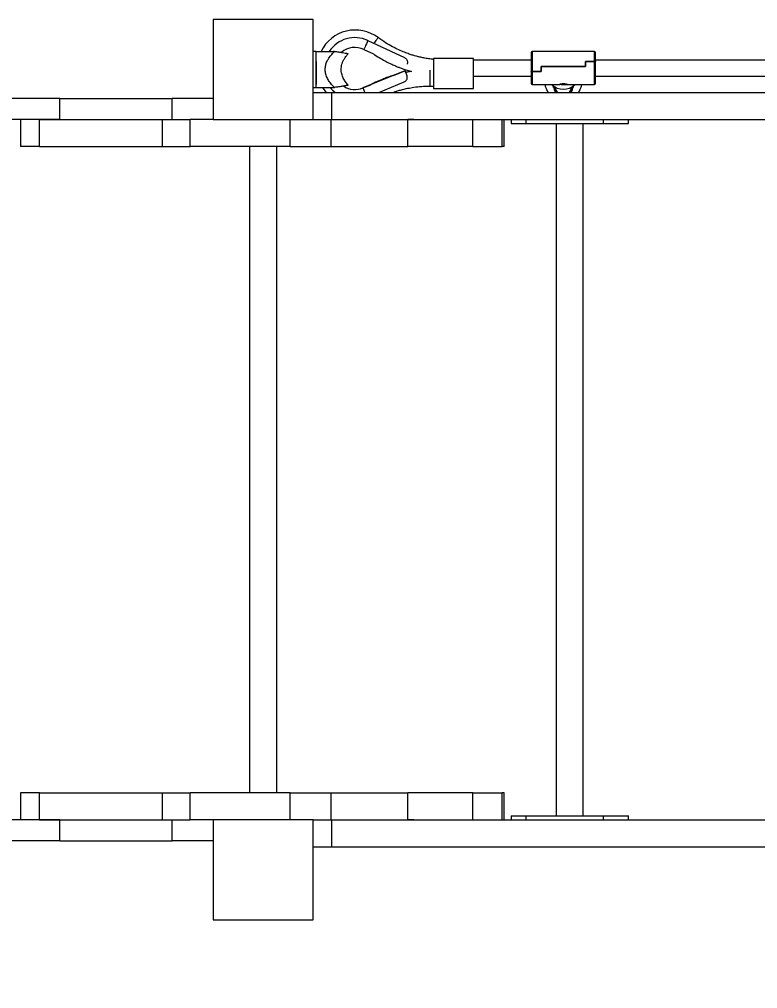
# Model space of a CAD drawing. Header units: millimetres. Extents: x -3404 to 5772, y -2831 to 1948.
# Drawn here: x -1131 to -393, y -542 to 427 of the extents above; entities that cross this region are included whole.
import ezdxf

# ---------------------------------------------------------------- set-up
doc = ezdxf.new("R2010")
doc.units = ezdxf.units.MM
doc.layers.add('DIKOM_РАЗМЕР_ОБЪЕКТА', color=7, linetype='Continuous')
doc.styles.add('style1', font='arial.ttf', dxfattribs={"width": 0.8})
doc.dimstyles.new('1-50', dxfattribs={"dimtxt": 300, "dimasz": 200, "dimexe": 100, "dimexo": 0, "dimgap": 100, "dimtad": 1, "dimtxsty": 'style1', "dimcen": 200, "dimclrd": 7, "dimclre": 7, "dimclrt": 7, "dimadec": 1, "dimazin": 2, "dimtfac": 1, "dimtmove": 0, "dimatfit": 2, "dimfxl": 0, "dimlwd": 25, "dimlwe": 18, "dimarcsym": 0})

# ---------------------------------------------------------------- blocks, each defined once
blk = doc.blocks.new('*D10')
at = {"layer": 'Defpoints', "color": 0, "transparency": 16777216}
for p in [(-1904.25, -383.87), (1629.53, -383.87), (1629.53, -1182.49)]:
    blk.add_point(p, dxfattribs=at)
at = {"layer": 'DIKOM_РАЗМЕР_ОБЪЕКТА', "color": 7, "lineweight": 18, "transparency": 16777216}
for p, q in [((-1904.25, -383.87), (-1904.25, -1282.49)), ((1629.53, -383.87), (1629.53, -1282.49))]:
    blk.add_line(p, q, dxfattribs=at)
at = {"layer": 'DIKOM_РАЗМЕР_ОБЪЕКТА', "color": 7, "lineweight": 25, "transparency": 16777216}
blk.add_line((-1704.25, -1182.49), (1429.53, -1182.49), dxfattribs=at)
at = {"layer": 'DIKOM_РАЗМЕР_ОБЪЕКТА', "color": 7, "transparency": 16777216}
for points in [[(-1704.25, -1149.16), (-1704.25, -1215.82), (-1904.25, -1182.49)], [(1429.53, -1149.16), (1429.53, -1215.82), (1629.53, -1182.49)]]:
    blk.add_solid(points, dxfattribs=at)
at = {"layer": 'DIKOM_РАЗМЕР_ОБЪЕКТА', "color": 7, "transparency": 16777216, "insert": (-70.38, -929.22), "char_height": 300, "attachment_point": 5, "style": 'style1'}
blk.add_mtext('3500', dxfattribs=at)

msp = doc.modelspace()

# ---------------------------------------------------------------- linework, layer by layer
at = {"color": 7, "linetype": 'Continuous', "lineweight": 15}
for p, q in [((-837.349, 426.633), (-937.349, 426.633)), ((-937.349, 426.633), (-937.349, 326.633)), ((-837.349, 326.633), (-837.349, 426.633)), ((-782.706, 405.548), (-782.702, 405.567)), ((-782.706, 405.548), (-746.028, 388.372)), ((-782.702, 405.567), (-746.024, 388.391)), ((-834.349, 394.633), (-837.349, 394.633)), ((-826.349, 394.633), (-817.211, 394.633)), ((-786.699, 396.588), (-777.053, 392.071)), ((-556.349, 394.516), (-618.349, 394.516)), ((-743.247, 382.861), (-743.242, 382.881)), ((-677.007, 387.459), (-717.007, 387.459)), ((-717.007, 387.459), (-717.007, 357.459)), ((-677.007, 357.459), (-677.007, 387.459)), ((-619.349, 386.016), (-677.007, 386.016)), ((-619.349, 379.211), (-619.349, 379.322)), ((-609.449, 379.593), (-565.349, 379.593)), ((-609.449, 374.644), (-609.449, 379.593)), ((-609.449, 379.211), (-609.349, 379.211)), ((-609.449, 379.067), (-609.349, 379.067)), ((-609.349, 379.593), (-609.349, 374.542)), ((-565.249, 379.593), (-609.349, 379.593)), ((-565.349, 384.496), (-556.349, 384.496)), ((-565.349, 379.593), (-565.349, 384.496)), ((-565.249, 384.189), (-565.349, 384.189)), ((-565.249, 384.399), (-565.249, 379.593)), ((-556.349, 384.399), (-565.249, 384.399)), ((-319.349, 386.016), (-555.349, 386.016)), ((-555.349, 384.395), (-555.349, 384.189)), ((-555.349, 379.322), (-555.349, 379.211)), ((-745.644, 375.344), (-787.645, 358.148)), ((-743.724, 370.703), (-743.72, 370.726)), ((-677.007, 370.016), (-619.349, 370.016)), ((-619.349, 374.33), (-619.349, 374.544)), ((-618.349, 374.644), (-609.449, 374.644)), ((-609.349, 374.542), (-618.349, 374.542)), ((-609.449, 374.542), (-609.449, 374.644)), ((-555.349, 370.016), (-319.349, 370.016)), ((-837.349, 358.633), (-834.349, 358.633)), ((-826.349, 358.633), (-817.211, 358.633)), ((-771.86, 353.633), (-746.417, 364.05)), ((-743.412, 367.681), (-743.408, 367.701)), ((-720.458, 360.016), (-717.007, 360.016)), ((-618.349, 361.516), (-590.979, 361.516)), ((-597.614, 360.355), (-597.308, 358.516)), ((-597.308, 358.516), (-597.614, 360.355)), ((-596.595, 358.516), (-597.308, 358.516)), ((-596.595, 358.516), (-597.308, 358.516)), ((-595.866, 358.516), (-595.866, 359.124)), ((-595.835, 358.516), (-595.849, 359.016)), ((-583.714, 361.516), (-556.349, 361.516)), ((-578.849, 359.016), (-578.864, 358.516)), ((-578.833, 359.124), (-578.833, 358.516)), ((-577.391, 358.516), (-578.104, 358.516)), ((-577.391, 358.516), (-578.104, 358.516)), ((-577.391, 358.516), (-577.051, 360.557)), ((-577.051, 360.557), (-577.391, 358.516)), ((-837.349, 353.633), (-819.203, 353.633)), ((-819.203, 353.633), (-819.203, 326.633)), ((-819.203, 353.633), (544.483, 353.633)), ((-717.007, 357.459), (-677.007, 357.459)), ((-1090.45, 347.633), (-1143.1, 347.633)), ((-1090.45, 326.633), (-1090.45, 347.633)), ((-1090.45, 347.633), (-978.352, 347.633)), ((-978.352, 326.633), (-978.352, 347.633)), ((-937.349, 347.633), (-978.352, 347.633)), ((-1090.45, 326.633), (-1143.1, 326.633)), ((-1129.872, 326.633), (-1129.872, 299.633)), ((-1110.874, 326.633), (-1120.364, 326.633)), ((-1110.874, 299.633), (-1110.874, 326.633)), ((-1110.874, 326.633), (-987.827, 326.633)), ((-1090.45, 326.633), (-978.352, 326.633)), ((-987.827, 299.633), (-987.827, 326.633)), ((-987.827, 326.633), (-960.47, 326.633)), ((-960.47, 299.633), (-960.47, 326.633)), ((-937.349, 326.633), (-960.47, 326.633)), ((-937.349, 326.633), (-837.349, 326.633)), ((-860.485, 299.633), (-860.485, 326.633)), ((-837.36, 326.633), (-819.312, 326.633)), ((-819.312, 299.633), (-819.312, 326.633)), ((-819.312, 326.633), (-742.628, 326.633)), ((-819.203, 326.633), (468.017, 326.633)), ((-742.628, 299.633), (-742.628, 326.633)), ((-736.739, 326.633), (-742.628, 326.633)), ((-677.775, 299.633), (-677.775, 326.633)), ((-648.435, 299.633), (-648.435, 326.633)), ((-646.345, 299.633), (-646.345, 326.633)), ((-639.613, 326.633), (-639.613, 322.633)), ((-639.613, 322.633), (-624.774, 322.633)), ((-624.774, 326.633), (-624.774, 322.633)), ((-624.774, 322.633), (-547.483, 322.633)), ((-594.467, 322.633), (-594.467, -369.367)), ((-567.467, -369.367), (-567.467, 322.633)), ((-547.483, 326.633), (-547.483, 322.633)), ((-547.483, 322.633), (-522.322, 322.633)), ((-522.322, 322.633), (-522.322, 326.633)), ((-1110.874, 299.633), (-1129.872, 299.633)), ((-1110.874, 299.633), (-987.827, 299.633)), ((-987.827, 299.633), (-960.47, 299.633)), ((-860.485, 299.633), (-960.47, 299.633)), ((-900.86, 299.633), (-900.86, -346.367)), ((-873.86, -346.367), (-873.86, 299.633)), ((-860.485, 299.633), (-819.312, 299.633)), ((-819.312, 299.633), (-742.628, 299.633)), ((-677.775, 299.633), (-742.628, 299.633)), ((-677.775, 299.633), (-648.435, 299.633)), ((-646.345, 299.633), (-648.435, 299.633)), ((-1129.872, -346.367), (-1129.872, -373.367)), ((-1110.874, -346.367), (-1129.872, -346.367)), ((-1110.874, -373.367), (-1110.874, -346.367)), ((-1110.874, -346.367), (-987.827, -346.367)), ((-987.827, -373.367), (-987.827, -346.367)), ((-987.827, -346.367), (-960.47, -346.367)), ((-960.47, -373.367), (-960.47, -346.367)), ((-860.485, -346.367), (-960.47, -346.367)), ((-860.485, -373.367), (-860.485, -346.367)), ((-860.485, -346.367), (-819.312, -346.367)), ((-819.312, -373.367), (-819.312, -346.367)), ((-819.312, -346.367), (-742.628, -346.367)), ((-742.628, -373.367), (-742.628, -346.367)), ((-677.775, -346.367), (-742.628, -346.367)), ((-677.775, -373.367), (-677.775, -346.367)), ((-677.775, -346.367), (-648.435, -346.367)), ((-648.435, -373.367), (-648.435, -346.367)), ((-646.345, -346.367), (-648.435, -346.367)), ((-646.345, -373.367), (-646.345, -346.367)), ((-1090.45, -373.367), (-1143.1, -373.367)), ((-1110.874, -373.367), (-1120.364, -373.367)), ((-1110.874, -373.367), (-987.827, -373.367)), ((-1090.45, -394.367), (-1090.45, -373.367)), ((-1090.45, -373.367), (-978.352, -373.367)), ((-987.827, -373.367), (-960.47, -373.367)), ((-978.352, -394.367), (-978.352, -373.367)), ((-937.349, -373.367), (-960.47, -373.367)), ((-837.349, -373.367), (-937.349, -373.367)), ((-937.349, -373.367), (-937.349, -473.367)), ((-837.36, -373.367), (-819.312, -373.367)), ((-837.349, -473.367), (-837.349, -373.367)), ((-819.312, -373.367), (-742.628, -373.367)), ((-819.203, -373.367), (-819.203, -400.367)), ((-819.203, -373.367), (468.017, -373.367)), ((-736.739, -373.367), (-742.628, -373.367)), ((-639.613, -369.367), (-639.613, -373.367)), ((-639.613, -369.367), (-624.774, -369.367)), ((-624.774, -369.367), (-624.774, -373.367)), ((-624.774, -369.367), (-547.483, -369.367)), ((-547.483, -369.367), (-547.483, -373.367)), ((-547.483, -369.367), (-522.322, -369.367)), ((-522.322, -373.367), (-522.322, -369.367)), ((-1090.45, -394.367), (-1143.1, -394.367)), ((-1090.45, -394.367), (-978.352, -394.367)), ((-937.349, -394.367), (-978.352, -394.367)), ((-837.349, -400.367), (-819.203, -400.367)), ((-819.203, -400.367), (544.483, -400.367)), ((-937.349, -473.367), (-837.349, -473.367))]:
    msp.add_line(p, q, dxfattribs=at)
at = {"color": 8, "linetype": 'Continuous', "lineweight": 15}
for p, q in [((-618.349, 394.516), (-618.349, 374.644)), ((-556.349, 384.496), (-556.349, 394.516)), ((-556.349, 361.516), (-556.349, 384.399)), ((-757.211, 370.607), (-745.645, 375.342)), ((-720.458, 360.016), (-720.458, 376.016)), ((-618.349, 374.542), (-618.349, 361.516)), ((-787.646, 358.146), (-779.777, 361.368)), ((-596.595, 358.516), (-596.52, 359.71)), ((-589.785, 361.469), (-590.249, 361.507)), ((-584.45, 361.507), (-584.914, 361.469)), ((-578.18, 359.734), (-578.104, 358.516))]:
    msp.add_line(p, q, dxfattribs=at)
at = {"color": 7, "linetype": 'Continuous', "lineweight": 15, "flags": 128}
for points in [[(-782.706, 405.548), (-783.492, 403.767), (-784.246, 402.062), (-784.939, 400.497), (-785.546, 399.135), (-786.041, 398.026), (-786.407, 397.213), (-786.629, 396.728), (-786.699, 396.59)], [(-827.927, 358.55), (-826.649, 356.552), (-824.437, 353.633)], [(-595.347, 358.825), (-595.671, 359.009), (-595.866, 359.124)]]:
    msp.add_lwpolyline(points, dxfattribs=at)
at = {"color": 7, "linetype": 'Continuous', "lineweight": 15}
for centre, radius, start, end in [((-795.292, 378.016), 38, 53.129818, 154.000518), ((-795.642, 377.398), 30.999, 65.327157, 146.222306), ((-795.646, 377.379), 30.999, 65.327618, 146.179505), ((-795.607, 377.571), 21.002, 64.904127, 129.924735), ((-817.211, 364.633), 30, 87.937836, 90), ((-618.349, 393.516), 1, 90, 180), ((-556.349, 393.516), 1, 0, 90), ((-795.644, 377.393), 31, 217.240821, 230.036815), ((-817.211, 388.633), 30, 270, 272.098847), ((-795.604, 377.583), 21.003, 237.467947, 292.265077), ((-618.349, 362.516), 1, 180, 270), ((-587.349, 373.316), 16.55, 225.473794, 314.526206), ((-587.349, 359.016), 8, 181.369557, 222.292578), ((-587.349, 359.016), 8, 317.707422, 358.630511), ((-587.349, 359.016), 8.5, 356.627713, 0.654828), ((-556.349, 362.516), 1, 270, 0)]:
    msp.add_arc(centre, radius, start, end, dxfattribs=at)
at = {"color": 8, "linetype": 'Continuous', "lineweight": 15}
for centre, radius, start, end in [((-587.366, 359.063), 7.983, 181.712889, 222.858859), ((-587.337, 359.065), 7.988, 317.155371, 358.272881), ((-691.625, 395.229), 102.933, 201.11621, 203.834995)]:
    msp.add_arc(centre, radius, start, end, dxfattribs=at)
for points, knots in [([(-772.492, 408.416), (-772.563, 408.32), (-772.707, 408.129), (-773.821, 406.644), (-775.234, 404.761), (-776.293, 403.347), (-776.727, 402.769)], [0, 0, 0, 0, 0.2708098, 0.5416169, 0.81243, 1, 1, 1, 1]), ([(-594.953, 353.633), (-594.97, 353.653), (-595.367, 354.124), (-596.168, 355.732), (-596.424, 357.405), (-596.595, 358.516)], [0, 0, 0, 0, 0.0147835, 0.3450879, 1, 1, 1, 1]), ([(-578.104, 358.516), (-578.273, 357.407), (-578.528, 355.741), (-579.328, 354.133), (-579.726, 353.659), (-579.748, 353.633)], [0, 0, 0, 0, 0.6532996, 0.9810103, 1, 1, 1, 1])]:
    msp.add_open_spline(points, degree=3, knots=knots, dxfattribs=at)
at = {"color": 7, "linetype": 'Continuous', "lineweight": 15}
for points, knots in [([(-717.007, 386.655), (-717.373, 386.686), (-719.51, 386.865), (-723.152, 387.426), (-727.685, 388.248), (-731.473, 389.101), (-734.644, 389.917), (-737.86, 390.838), (-741.66, 392.052), (-746.439, 393.799), (-752.042, 396.168), (-758.384, 399.31), (-765.385, 403.339), (-770.033, 406.66), (-772.492, 408.416)], [0, 0, 0, 0, 0.0182603, 0.106653, 0.183025, 0.2473759, 0.2997049, 0.3458619, 0.4137106, 0.498033, 0.5988232, 0.7160845, 0.8498105, 1, 1, 1, 1]), ([(-834.349, 358.633), (-834.349, 358.674), (-834.349, 358.877), (-834.349, 359.799), (-834.35, 361.564), (-834.35, 364.321), (-834.35, 367.149), (-834.349, 370.272), (-834.349, 373.548), (-834.349, 376.941), (-834.349, 380.294), (-834.349, 383.574), (-834.35, 386.63), (-834.35, 389.418), (-834.349, 392.317), (-834.349, 393.762), (-834.349, 394.633)], [0, 0, 0, 0, 0.0061881, 0.0309493, 0.1305737, 0.2048371, 0.2812537, 0.3555156, 0.4319331, 0.5061948, 0.5826115, 0.6568751, 0.7332915, 0.8075533, 0.8839701, 1, 1, 1, 1]), ([(-834.349, 394.633), (-834.343, 394.633), (-834.313, 394.633), (-833.785, 394.633), (-832.269, 394.633), (-830.081, 394.633), (-827.979, 394.633), (-826.716, 394.633), (-826.349, 394.633)], [0, 0, 0, 0, 0.0541274, 0.2683322, 0.4825272, 0.6972838, 0.9119816, 1, 1, 1, 1]), ([(-816.111, 358.633), (-817.376, 359.941), (-819.773, 362.42), (-822.57, 366.496), (-824.464, 370.579), (-825.403, 374.702), (-825.37, 378.814), (-824.389, 382.882), (-822.495, 386.889), (-819.731, 390.89), (-817.374, 393.328), (-816.131, 394.614)], [0, 0, 0, 0, 0.1314138, 0.2489528, 0.3555281, 0.4550145, 0.5521345, 0.6501254, 0.7551617, 0.8708739, 1, 1, 1, 1]), ([(-816.131, 394.614), (-815.436, 394.576), (-814.024, 394.5), (-812.683, 394.286), (-812.001, 394.177)], [0, 0, 0, 0, 0.4921602, 1, 1, 1, 1]), ([(-812.001, 394.177), (-811.35, 394.062), (-810.029, 393.829), (-807.665, 393.413), (-805.607, 393.05), (-804.02, 392.77), (-803.049, 392.599), (-802.468, 392.496), (-802.378, 392.48), (-802.349, 392.475)], [0, 0, 0, 0, 0.1201178, 0.2436179, 0.4856067, 0.6250248, 0.7676549, 0.9239556, 1, 1, 1, 1]), ([(-802.283, 360.841), (-802.539, 361.11), (-803.787, 362.42), (-805.72, 365.082), (-807.879, 368.932), (-809.025, 372.529), (-809.411, 375.586), (-809.392, 378.017), (-809.016, 380.557), (-808.235, 383.203), (-807.008, 385.954), (-805.267, 388.792), (-803.654, 390.98), (-802.546, 392.144), (-802.287, 392.417)], [0, 0, 0, 0, 0.0315526, 0.1532262, 0.2774776, 0.4042899, 0.4697795, 0.537732, 0.6094192, 0.6864212, 0.7705499, 0.8637644, 0.9681189, 1, 1, 1, 1]), ([(-777.053, 392.071), (-776.621, 391.763), (-774.308, 390.119), (-770.128, 387.611), (-764.806, 384.641), (-760.085, 382.304), (-756.039, 380.483), (-752.579, 379.056), (-749.238, 377.778), (-745.493, 376.474), (-742.071, 375.373), (-739.865, 374.794), (-739.2, 374.619)], [0, 0, 0, 0, 0.0379625, 0.203271, 0.3487887, 0.4745193, 0.5804616, 0.6666116, 0.7425992, 0.8366836, 0.950691, 1, 1, 1, 1]), ([(-746.028, 388.372), (-745.544, 388.084), (-744.574, 387.509), (-743.588, 386.104), (-743.183, 384.775), (-743.115, 383.444), (-743.284, 382.538), (-743.519, 381.972), (-743.568, 381.853)], [0, 0, 0, 0, 0.2117038, 0.4234732, 0.6329198, 0.7330327, 0.943843, 1, 1, 1, 1]), ([(-619.349, 393.452), (-619.349, 393.465), (-619.349, 393.508), (-619.349, 392.973), (-619.349, 391.832), (-619.349, 390.057), (-619.349, 387.784), (-619.349, 385.155), (-619.349, 382.362), (-619.349, 380.434), (-619.349, 379.497)], [0, 0, 0, 0, 0.0591855, 0.1906943, 0.3276707, 0.467555, 0.6074371, 0.7444152, 0.8759249, 1, 1, 1, 1]), ([(-555.349, 384.395), (-555.349, 385.082), (-555.349, 386.48), (-555.349, 388.374), (-555.349, 390.072), (-555.349, 391.481), (-555.349, 392.555), (-555.349, 393.227), (-555.349, 393.528), (-555.349, 393.488), (-555.349, 393.477)], [0, 0, 0, 0, 0.1296973, 0.2641892, 0.4020816, 0.5417365, 0.6813953, 0.8192876, 0.9537822, 1, 1, 1, 1]), ([(-834.349, 384.611), (-834.349, 384.611), (-834.349, 384.611), (-834.349, 384.599), (-834.349, 384.571), (-834.349, 384.459), (-834.349, 384.154), (-834.349, 383.279), (-834.349, 381.574), (-834.349, 378.82), (-834.349, 375.109), (-834.349, 370.449), (-834.35, 365.775), (-834.349, 362.682), (-834.349, 361.439)], [0, 0, 0, 0, 0.0004365, 0.0021486, 0.0042557, 0.0068583, 0.022913, 0.0486536, 0.1295122, 0.2491995, 0.4073131, 0.6041836, 0.8410463, 1, 1, 1, 1]), ([(-619.349, 379.497), (-619.349, 378.665), (-619.349, 377.001), (-619.349, 375.363), (-619.349, 374.544)], [0, 0, 0, 0, 0.500001, 1, 1, 1, 1]), ([(-556.349, 384.496), (-556.241, 384.495), (-556.024, 384.493), (-555.734, 384.477), (-555.508, 384.453), (-555.372, 384.424), (-555.356, 384.404), (-555.349, 384.395)], [0, 0, 0, 0, 0.2016103, 0.4031385, 0.6086215, 0.8232951, 1, 1, 1, 1]), ([(-555.349, 384.299), (-555.361, 384.311), (-555.385, 384.334), (-555.571, 384.365), (-555.843, 384.388), (-556.121, 384.398), (-556.292, 384.399), (-556.349, 384.399)], [0, 0, 0, 0, 0.2289821, 0.4581566, 0.6806425, 0.8924346, 1, 1, 1, 1]), ([(-555.349, 379.497), (-555.349, 380.323), (-555.349, 381.974), (-555.349, 383.524), (-555.349, 384.299)], [0, 0, 0, 0, 0.4999953, 1, 1, 1, 1]), ([(-555.349, 362.581), (-555.349, 362.57), (-555.349, 362.537), (-555.349, 363.059), (-555.349, 364.139), (-555.349, 365.843), (-555.349, 368.083), (-555.349, 370.743), (-555.349, 373.645), (-555.349, 376.603), (-555.349, 378.551), (-555.349, 379.497)], [0, 0, 0, 0, 0.0574366, 0.1672591, 0.2836617, 0.4049033, 0.5287181, 0.6525313, 0.7737726, 0.8901745, 1, 1, 1, 1]), ([(-834.349, 358.633), (-834.349, 359.831), (-834.348, 362.097), (-834.348, 365.486), (-834.348, 369.02), (-834.349, 372.585), (-834.349, 375.136), (-834.349, 376.28)], [0, 0, 0, 0, 0.2186007, 0.4133951, 0.5875623, 0.8150358, 1, 1, 1, 1]), ([(-757.223, 370.603), (-757.693, 370.468), (-759.97, 369.811), (-764.281, 368.324), (-770.39, 365.932), (-775.67, 363.599), (-778.814, 361.891), (-779.765, 361.374)], [0, 0, 0, 0, 0.0601687, 0.2913202, 0.5602292, 0.8668939, 1, 1, 1, 1]), ([(-746.417, 364.05), (-745.919, 364.314), (-744.922, 364.841), (-743.868, 366.196), (-743.398, 367.51), (-743.264, 368.854), (-743.4, 369.867), (-743.651, 370.515), (-743.724, 370.703)], [0, 0, 0, 0, 0.2048518, 0.4097675, 0.6124299, 0.7092984, 0.9157074, 1, 1, 1, 1]), ([(-743.724, 370.703), (-744.084, 371.546), (-744.803, 373.23), (-745.509, 374.932), (-745.599, 375.203), (-745.645, 375.342)], [0, 0, 0, 0, 0.3264343, 0.6528687, 1, 1, 1, 1]), ([(-745.645, 375.342), (-745.604, 375.28), (-745.528, 375.164), (-745.059, 374.14), (-744.844, 373.669)], [0, 0, 0, 0, 0.5406442, 1, 1, 1, 1]), ([(-745.245, 374.426), (-745.224, 374.406), (-745.196, 374.38), (-744.926, 373.791), (-744.868, 373.665)], [0, 0, 0, 0, 0.7854348, 1, 1, 1, 1]), ([(-743.72, 370.726), (-744.026, 371.446), (-744.64, 372.887), (-745.159, 374.152), (-745.218, 374.339), (-745.245, 374.426)], [0, 0, 0, 0, 0.3490578, 0.6981176, 1, 1, 1, 1]), ([(-739.2, 374.619), (-739.966, 374.509), (-741.855, 374.239), (-743.73, 373.882), (-744.844, 373.669)], [0, 0, 0, 0, 0.4059046, 1, 1, 1, 1]), ([(-743.423, 367.706), (-743.411, 367.738), (-743.305, 368.021), (-743.296, 368.875), (-743.391, 369.887), (-743.643, 370.529), (-743.72, 370.726)], [0, 0, 0, 0, 0.0306358, 0.2721275, 0.7760699, 1, 1, 1, 1]), ([(-619.349, 374.544), (-619.337, 374.556), (-619.314, 374.579), (-619.127, 374.61), (-618.855, 374.633), (-618.578, 374.643), (-618.407, 374.644), (-618.349, 374.644)], [0, 0, 0, 0, 0.2289354, 0.4580931, 0.6805921, 0.8923703, 1, 1, 1, 1]), ([(-618.349, 374.542), (-618.458, 374.541), (-618.675, 374.539), (-618.965, 374.522), (-619.191, 374.499), (-619.327, 374.47), (-619.342, 374.45), (-619.349, 374.441)], [0, 0, 0, 0, 0.2016723, 0.403191, 0.60861, 0.8233049, 1, 1, 1, 1]), ([(-619.349, 374.441), (-619.349, 373.701), (-619.349, 372.194), (-619.349, 370.056), (-619.349, 368.055), (-619.349, 366.281), (-619.349, 364.807), (-619.349, 363.679), (-619.349, 362.935), (-619.349, 362.549), (-619.349, 362.554), (-619.349, 362.556)], [0, 0, 0, 0, 0.1111413, 0.2263915, 0.3445562, 0.4642326, 0.5839081, 0.7020709, 0.8173232, 0.9284634, 1, 1, 1, 1]), ([(-834.349, 358.633), (-834.343, 358.633), (-834.313, 358.633), (-833.785, 358.633), (-832.269, 358.633), (-830.081, 358.633), (-827.979, 358.633), (-826.716, 358.633), (-826.349, 358.633)], [0, 0, 0, 0, 0.0541274, 0.2683322, 0.4825272, 0.6972838, 0.9119816, 1, 1, 1, 1]), ([(-812.001, 359.089), (-812.657, 358.984), (-813.992, 358.77), (-815.397, 358.693), (-816.112, 358.653)], [0, 0, 0, 0, 0.4917082, 1, 1, 1, 1]), ([(-802.333, 360.794), (-802.342, 360.792), (-802.387, 360.784), (-802.849, 360.703), (-803.763, 360.541), (-805.187, 360.29), (-806.943, 359.981), (-808.879, 359.639), (-810.53, 359.348), (-811.619, 359.156), (-812.001, 359.089)], [0, 0, 0, 0, 0.0358507, 0.18488, 0.3373395, 0.5026351, 0.6737649, 0.8001283, 0.9299221, 1, 1, 1, 1]), ([(-757.722, 353.633), (-757.675, 353.65), (-756.641, 354.035), (-754.751, 354.644), (-751.602, 355.62), (-747.75, 356.673), (-742.638, 357.851), (-736.325, 358.955), (-728.801, 359.831), (-723.368, 359.952), (-720.458, 360.016)], [0, 0, 0, 0, 0.0039066, 0.0871158, 0.1567879, 0.2643094, 0.4023938, 0.5710421, 0.7702446, 1, 1, 1, 1]), ([(-602.358, 353.633), (-602.678, 354.146), (-603.84, 356.012), (-604.905, 358.691), (-605.338, 360.885), (-605.462, 361.516)], [0, 0, 0, 0, 0.2128918, 0.7736255, 1, 1, 1, 1]), ([(-595.835, 358.516), (-595.841, 358.516), (-595.854, 358.516), (-595.952, 358.516), (-596.095, 358.516), (-596.264, 358.516), (-596.432, 358.516), (-596.54, 358.516), (-596.59, 358.516), (-596.595, 358.516)], [0, 0, 0, 0, 0.1776589, 0.3554392, 0.5284476, 0.6893516, 0.8388289, 0.9829917, 1, 1, 1, 1]), ([(-596.595, 358.516), (-596.547, 358.516), (-596.452, 358.516), (-596.29, 358.516), (-596.135, 358.516), (-595.999, 358.516), (-595.913, 358.516), (-595.85, 358.516), (-595.841, 358.516), (-595.835, 358.516)], [0, 0, 0, 0, 0.1452725, 0.2908116, 0.4346902, 0.582147, 0.7385761, 0.821629, 1, 1, 1, 1]), ([(-593.772, 353.633), (-594.269, 354.242), (-595.453, 355.694), (-595.694, 357.48), (-595.835, 358.516)], [0, 0, 0, 0, 0.4195426, 1, 1, 1, 1]), ([(-590.522, 361.539), (-590.759, 361.526), (-591.222, 361.5), (-591.417, 361.576), (-591.202, 361.755), (-590.558, 362.011), (-589.559, 362.271), (-588.301, 362.451), (-586.942, 362.483), (-585.648, 362.36), (-584.537, 362.129), (-583.722, 361.859), (-583.391, 361.679), (-583.321, 361.56), (-583.481, 361.5), (-583.946, 361.526), (-584.176, 361.539)], [0, 0, 0, 0, 0.0750196, 0.1469906, 0.2213022, 0.2955639, 0.3711244, 0.4477139, 0.522845, 0.5962828, 0.6704373, 0.7465754, 0.8229248, 0.8530119, 0.9273271, 1, 1, 1, 1]), ([(-589.785, 361.469), (-589.917, 361.494), (-590.084, 361.526), (-590.265, 361.54), (-590.385, 361.545), (-590.467, 361.541), (-590.522, 361.539)], [0, 0, 0, 0, 0.4918998, 0.6183461, 0.744742, 1, 1, 1, 1]), ([(-584.914, 361.469), (-585.293, 361.397), (-586.051, 361.252), (-587.399, 361.186), (-588.71, 361.262), (-589.433, 361.401), (-589.785, 361.469)], [0, 0, 0, 0, 0.255182, 0.5105831, 0.7615516, 1, 1, 1, 1]), ([(-584.914, 361.469), (-584.781, 361.494), (-584.615, 361.526), (-584.434, 361.54), (-584.314, 361.545), (-584.231, 361.541), (-584.176, 361.539)], [0, 0, 0, 0, 0.4919468, 0.618304, 0.7446901, 1, 1, 1, 1]), ([(-578.864, 358.516), (-579.004, 357.481), (-579.246, 355.695), (-580.428, 354.243), (-580.925, 353.633)], [0, 0, 0, 0, 0.5799196, 1, 1, 1, 1]), ([(-578.864, 358.516), (-578.858, 358.516), (-578.845, 358.516), (-578.747, 358.516), (-578.604, 358.516), (-578.435, 358.516), (-578.267, 358.516), (-578.159, 358.516), (-578.109, 358.516), (-578.104, 358.516)], [0, 0, 0, 0, 0.1776637, 0.3554249, 0.5284378, 0.6893554, 0.8389466, 0.9831133, 1, 1, 1, 1]), ([(-578.864, 358.516), (-578.858, 358.516), (-578.845, 358.516), (-578.747, 358.516), (-578.604, 358.516), (-578.435, 358.516), (-578.267, 358.516), (-578.159, 358.516), (-578.109, 358.516), (-578.104, 358.516)], [0, 0, 0, 0, 0.1776614, 0.3554443, 0.528455, 0.6893613, 0.8388407, 0.9830056, 1, 1, 1, 1]), ([(-569.236, 361.516), (-569.361, 360.885), (-569.794, 358.692), (-570.853, 356.007), (-572.027, 354.146), (-572.35, 353.633)], [0, 0, 0, 0, 0.2262365, 0.7866358, 1, 1, 1, 1])]:
    msp.add_open_spline(points, degree=3, knots=knots, dxfattribs=at)

# ---------------------------------------------------------------- dimensions: what is measured, and where the dimension line sits
at = {"layer": 'DIKOM_РАЗМЕР_ОБЪЕКТА'}
dim = msp.add_linear_dim(base=(1629.532, -1182.49), p1=(-1904.251, -383.867), p2=(1629.532, -383.867), text='3500', dimstyle='1-50', dxfattribs=at)
dim.commit()
dim.dimension.update_dxf_attribs({"geometry": '*D10', "text_midpoint": (-70.38, -1182.49), "dimtype": 160})

doc.saveas('drawing.dxf')
